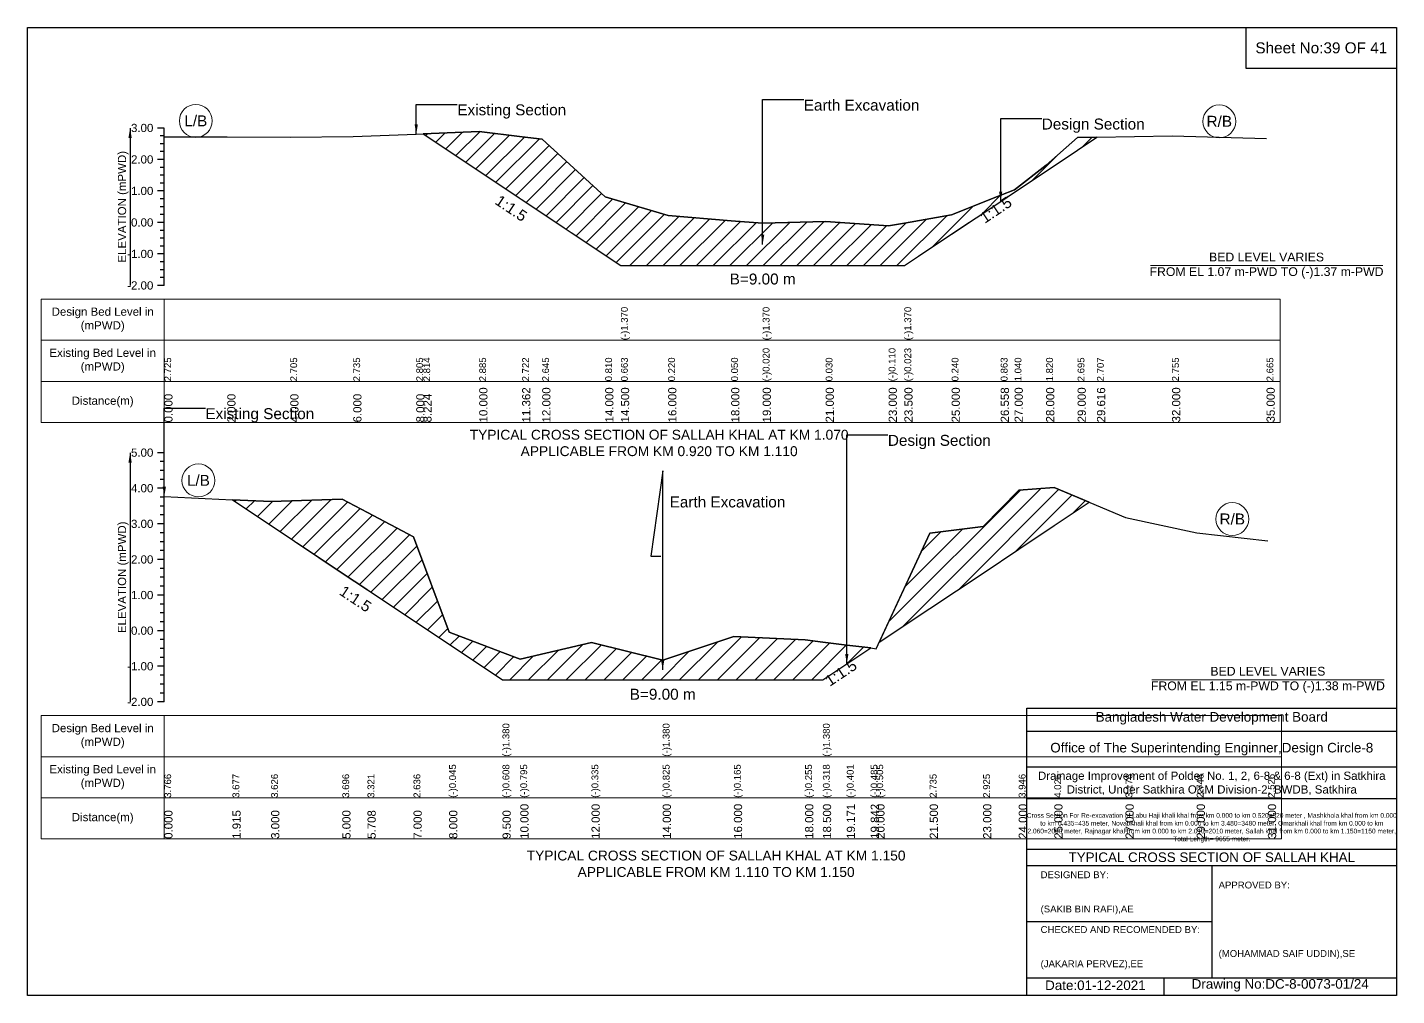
# Model space of a CAD drawing. Header units: inches. Extents: x 93000 to 506000, y -4242 to 0.
# Drawn here: x 480000 to 486000, y -4242 to 0 of the extents above; entities that cross this region are included whole.
import ezdxf

# ---------------------------------------------------------------- set-up
doc = ezdxf.new("R2010")
doc.units = ezdxf.units.IN
doc.header["$LTSCALE"] = 7
doc.header["$MEASUREMENT"] = 0
doc.linetypes.add('DASHED', pattern=[0.75, 0.5, -0.25])
for name, color, linetype, lineweight in [('Cross section Data Border', 7, 'Continuous', 9), ('Cross Section Labels', 7, 'Continuous', 9), ('Design_Bed_Level for Xsection', 7, 'DASHED', 25), ('Existing_Bed_Level for Xsection', 7, 'Continuous', 25), ('Long Section Labels', 7, 'Continuous', 9)]:
    doc.layers.add(name, color=color, linetype=linetype, lineweight=lineweight)
doc.styles.get("Standard").update_dxf_attribs({"font": 'arial.ttf'})
doc.dimstyles.get("Standard").update_dxf_attribs({"dimtxt": 0.18, "dimasz": 0.18, "dimexe": 0.18, "dimexo": 0.0625, "dimgap": 0.09, "dimtad": 0, "dimtih": 1, "dimtoh": 1, "dimdec": 4, "dimzin": 0, "dimdsep": 46, "dimtxsty": 'Standard', "dimcen": 0.09, "dimadec": 0, "dimazin": 0, "dimtfac": 1, "dimtdec": 4, "dimtofl": 0, "dimtmove": 0, "dimatfit": 3, "dimfxl": 1, "dimtolj": 1, "dimtzin": 0, "dimarcsym": 0})

msp = doc.modelspace()

# ---------------------------------------------------------------- hatches: boundary and pattern name
at = {"layer": 'Existing_Bed_Level for Xsection'}
h = msp.add_hatch(dxfattribs=at)
h.set_pattern_fill('ANSI31', color=256, scale=414, style=0)
h.paths.add_polyline_path([(481734.9, -466.5), (481980, -629.9), (482168, -755.2), (482256, -813.9), (482532, -997.9), (482601, -1043.9), (482808, -1043.9), (483084, -1043.9), (483222, -1043.9), (483498, -1043.9), (483774, -1043.9), (483843, -1043.9), (484050, -905.9), (484265, -762.5), (484326, -721.9), (484464, -629.9), (484602, -537.9), (484687, -481.2), (484602, -482.9), (484464, -603.7), (484326, -711.3), (484265, -735.7), (484050, -821.7), (483843, -857.9), (483774, -870), (483498, -850.7), (483222, -857.6), (483084, -847.9), (482808, -824.5), (482601, -763.4), (482532, -743), (482256, -489.8), (482168, -479.2), (481980, -456.7)])
h = msp.add_hatch(dxfattribs=at)
h.set_pattern_fill('ANSI31', color=256, scale=468, style=0)
h.paths.add_polyline_path([(483733.1, -2693.9), (483954, -2546.6), (484188, -2390.6), (484344, -2286.6), (484500, -2182.6), (484653.3, -2080.4), (484500, -2015.2), (484344, -2027.7), (484188, -2187), (483954, -2216.6)])
h = msp.add_hatch(dxfattribs=at)
h.set_pattern_fill('ANSI31', color=256, scale=468, style=0)
h.paths.add_polyline_path([(480898.7, -2069.7), (481068, -2182.6), (481380, -2390.6), (481490.4, -2464.2), (481692, -2598.6), (481848, -2702.6), (482082, -2858.6), (482160, -2858.6), (482472, -2858.6), (482784, -2858.6), (483096, -2858.6), (483408, -2858.6), (483486, -2858.6), (483590.7, -2788.8), (483695.4, -2719), (483590.7, -2705.9), (483486, -2692.8), (483408, -2683.1), (483096, -2669), (482784, -2772), (482472, -2695.6), (482160, -2767.3), (482082, -2738.1), (481848, -2650.3), (481692, -2232.1), (481490.4, -2125.2), (481380, -2066.7), (481068, -2077.6)])

# ---------------------------------------------------------------- linework, layer by layer
for points in [[(480000, 0), (486000, 0), (486000, -4242), (480000, -4242)], [(485340, 0), (486000, 0), (486000, -180), (485340, -180)]]:
    msp.add_lwpolyline(points, close=True)
for points in [[(484380, -4242), (484380, -2982), (486000, -2982)], [(484380, -3084), (486000, -3084)], [(484380, -3240), (486000, -3240)], [(484380, -3378), (486000, -3378)], [(484380, -3600), (486000, -3600)], [(484380, -3672), (486000, -3672)], [(485190, -3672), (485190, -4164)], [(484380, -3918), (485190, -3918)], [(484380, -4164), (486000, -4164)], [(484980, -4164), (484980, -4242)]]:
    msp.add_lwpolyline(points)
at = {"layer": 'Cross section Data Border'}
for points in [[(480060, -1190.8), (485490, -1190.8), (485490, -1730.8), (480060, -1730.8)], [(480060, -3015.3), (485496, -3015.3), (485496, -3555.3), (480060, -3555.3)]]:
    msp.add_lwpolyline(points, close=True, dxfattribs=at)
for points in [[(480600, -1190.8), (480600, -1730.8)], [(480060, -1370.8), (485490, -1370.8)], [(480060, -1550.8), (485490, -1550.8)], [(480600, -3015.3), (480600, -3555.3)], [(480060, -3195.3), (485496, -3195.3)], [(480060, -3375.3), (485496, -3375.3)]]:
    msp.add_lwpolyline(points, dxfattribs=at)
at = {"layer": 'Cross Section Labels'}
for points in [[(484921, -1043.9), (485939, -1043.9)], [(484927, -2858.6), (485945, -2858.6)]]:
    msp.add_lwpolyline(points, dxfattribs=at)
for centre in [(480738, -409.8), (485223, -411.8), (480749.4, -1984.8), (485280, -2154.1)]:
    msp.add_circle(centre, 72, dxfattribs=at)
at = {"layer": 'Design_Bed_Level for Xsection'}
for points in [[(481734.9, -466.5), (482168, -755.2), (482601, -1043.9), (483222, -1043.9), (483843, -1043.9), (484265, -762.5), (484687, -481.2)], [(480898.7, -2069.7), (481490.4, -2464.2), (482082, -2858.6), (482784, -2858.6), (483486, -2858.6), (483590.7, -2788.8), (483695.4, -2719)]]:
    msp.add_lwpolyline(points, dxfattribs=at)
at = {"layer": 'Existing_Bed_Level for Xsection'}
for points in [[(480600, -440.8), (480570, -440.8)], [(480600, -475.3), (480582, -475.3)], [(480600, -1130.8), (480600, -992.8), (480600, -854.8), (480600, -716.8), (480600, -578.8), (480600, -440.8)], [(480600, -478.8), (480876, -478.8), (481152, -481.5), (481428, -477.4), (481704, -467.7), (481734.9, -466.5), (481980, -456.7), (482168, -479.2), (482256, -489.8), (482532, -743), (482601, -763.4), (482601, -763.4), (482808, -824.5), (483084, -847.9), (483222, -857.6), (483222, -857.6), (483498, -850.7), (483774, -870), (483843, -857.9), (483843, -857.9), (484050, -821.7), (484265, -735.7), (484326, -711.3), (484464, -603.7), (484602, -482.9), (484687, -481.2), (485016, -474.6), (485430, -487.1)], [(480600, -509.8), (480582, -509.8)], [(480600, -578.8), (480570, -578.8)], [(480600, -544.3), (480582, -544.3)], [(480600, -613.3), (480582, -613.3)], [(480600, -647.8), (480582, -647.8)], [(480600, -716.8), (480570, -716.8)], [(480600, -682.3), (480582, -682.3)], [(480600, -751.3), (480582, -751.3)], [(480600, -785.8), (480582, -785.8)], [(480600, -820.3), (480582, -820.3)], [(480600, -854.8), (480570, -854.8)], [(480600, -889.3), (480582, -889.3)], [(480600, -923.8), (480582, -923.8)], [(480600, -958.3), (480582, -958.3)], [(480600, -992.8), (480570, -992.8)], [(480600, -1027.3), (480582, -1027.3)], [(480600, -1061.8), (480582, -1061.8)], [(480600, -1130.8), (480570, -1130.8)], [(480600, -1096.3), (480582, -1096.3)], [(480600, -1863.3), (480570, -1863.3)], [(480600, -1902.3), (480582, -1902.3)], [(480600, -2955.3), (480600, -2799.3), (480600, -2643.3), (480600, -2487.3), (480600, -2331.3), (480600, -2175.3), (480600, -2019.3), (480600, -1863.3)], [(480600, -1941.3), (480582, -1941.3)], [(480600, -2019.3), (480570, -2019.3)], [(480600, -1980.3), (480582, -1980.3)], [(480600, -2055.8), (480898.7, -2069.7), (481068, -2077.6), (481380, -2066.7), (481490.4, -2125.2), (481692, -2232.1), (481848, -2650.3), (482082, -2738.1), (482082, -2738.1), (482160, -2767.3), (482472, -2695.6), (482784, -2772), (482784, -2772), (483096, -2669), (483408, -2683.1), (483486, -2692.8), (483486, -2692.8), (483590.7, -2705.9), (483695.4, -2719), (483720, -2722.1), (483954, -2216.6), (484188, -2187), (484344, -2027.7), (484500, -2015.2), (484812, -2147.8), (485124, -2214.9), (485436, -2249.2)], [(480600, -2058.3), (480582, -2058.3)], [(480600, -2097.3), (480582, -2097.3)], [(480600, -2136.3), (480582, -2136.3)], [(480600, -2175.3), (480570, -2175.3)], [(480600, -2214.3), (480582, -2214.3)], [(480600, -2253.3), (480582, -2253.3)], [(480600, -2331.3), (480570, -2331.3)], [(480600, -2292.3), (480582, -2292.3)], [(480600, -2370.3), (480582, -2370.3)], [(480600, -2409.3), (480582, -2409.3)], [(480600, -2448.3), (480582, -2448.3)], [(480600, -2487.3), (480570, -2487.3)], [(480600, -2526.3), (480582, -2526.3)], [(480600, -2565.3), (480582, -2565.3)], [(480600, -2604.3), (480582, -2604.3)], [(480600, -2643.3), (480570, -2643.3)], [(480600, -2682.3), (480582, -2682.3)], [(480600, -2721.3), (480582, -2721.3)], [(480600, -2799.3), (480570, -2799.3)], [(480600, -2760.3), (480582, -2760.3)], [(480600, -2838.3), (480582, -2838.3)], [(480600, -2877.3), (480582, -2877.3)], [(480600, -2916.3), (480582, -2916.3)], [(480600, -2955.3), (480570, -2955.3)]]:
    msp.add_lwpolyline(points, dxfattribs=at)
for points in [[(481734.9, -466.5), (481980, -629.9), (482168, -755.2), (482256, -813.9), (482532, -997.9), (482601, -1043.9), (482601, -1043.9), (482808, -1043.9), (483084, -1043.9), (483222, -1043.9), (483222, -1043.9), (483498, -1043.9), (483774, -1043.9), (483843, -1043.9), (483843, -1043.9), (484050, -905.9), (484265, -762.5), (484326, -721.9), (484464, -629.9), (484602, -537.9), (484687, -481.2), (484687, -481.2), (484687, -481.2), (484602, -482.9), (484464, -603.7), (484326, -711.3), (484265, -735.7), (484050, -821.7), (483843, -857.9), (483843, -857.9), (483774, -870), (483498, -850.7), (483222, -857.6), (483222, -857.6), (483084, -847.9), (482808, -824.5), (482601, -763.4), (482601, -763.4), (482532, -743), (482256, -489.8), (482168, -479.2), (481980, -456.7)], [(483733.1, -2693.9), (483954, -2546.6), (484188, -2390.6), (484344, -2286.6), (484500, -2182.6), (484653.3, -2080.4), (484500, -2015.2), (484344, -2027.7), (484188, -2187), (483954, -2216.6)], [(480898.7, -2069.7), (480898.7, -2069.7), (481068, -2182.6), (481380, -2390.6), (481490.4, -2464.2), (481692, -2598.6), (481848, -2702.6), (482082, -2858.6), (482082, -2858.6), (482160, -2858.6), (482472, -2858.6), (482784, -2858.6), (482784, -2858.6), (483096, -2858.6), (483408, -2858.6), (483486, -2858.6), (483486, -2858.6), (483590.7, -2788.8), (483695.4, -2719), (483695.4, -2719), (483695.4, -2719), (483590.7, -2705.9), (483486, -2692.8), (483486, -2692.8), (483408, -2683.1), (483096, -2669), (482784, -2772), (482784, -2772), (482472, -2695.6), (482160, -2767.3), (482082, -2738.1), (482082, -2738.1), (481848, -2650.3), (481692, -2232.1), (481490.4, -2125.2), (481380, -2066.7), (481068, -2077.6), (480898.7, -2069.7)]]:
    msp.add_lwpolyline(points, close=True, dxfattribs=at)

# ---------------------------------------------------------------- texts
at = {"attachment_point": 5}
for s, insert, char_height in [('Sheet No:39 OF 41', (485670, -90), 48), ('Bangladesh Water Development Board', (485190, -3027), 42), ('Office of The Superintending Enginner,Design Circle-8', (485190, -3162), 42)]:
    msp.add_mtext(s, dxfattribs=dict(at, insert=insert, char_height=char_height))
for s, insert, char_height, width, attachment_point in [('Drainage Improvement of Polder No. 1, 2, 6-8 & 6-8 (Ext) in Satkhira District, Under Satkhira O&M Division-2, BWDB, Satkhira', (485190, -3312), 36, 1680, 5), ('Cross Section For Re-excavation of Labu Haji khali khal from km 0.000 to km 0.520=520 meter , Mashkhola khal from km 0.000 to km 0.435=435 meter, Novabkhali khal from km 0.000 to km 3.480=3480 meter, Omarkhali khal from km 0.000 to km 2.060=2060 meter, Rajnagar khal from km 0.000 to km 2.010=2010 meter, Sallah khal from km 0.000 to km 1.150=1150 meter, Total Length= 9655 meter. ', (485190, -3507), 20.5611, 1620, 5), ('TYPICAL CROSS SECTION OF SALLAH KHAL', (485190, -3636), 42, 1680, 5), ('DESIGNED BY:^J^J^J(SAKIB BIN RAFI),AE', (484440, -3792), 30, 840, 4), ('APPROVED BY:^J^J^J^J^J^J(MOHAMMAD SAIF UDDIN),SE', (485220, -3912), 30, 840, 4), ('CHECKED AND RECOMENDED BY:^J^J^J(JAKARIA PERVEZ),EE', (484440, -4032), 30, 840, 4), ('Date:01-12-2021', (484680, -4197), 42, 840, 5), ('Drawing No:DC-8-0073-01/24', (485490, -4197), 42, 1320, 5)]:
    msp.add_mtext(s, dxfattribs=dict(insert=insert, char_height=char_height, width=width, attachment_point=attachment_point))
at = {"layer": 'Cross section Data Border', "char_height": 36, "width": 480, "attachment_point": 5}
for s, insert in [('Design Bed Level in (mPWD)', (480330, -1280.8)), ('Existing Bed Level in (mPWD)', (480330, -1460.8)), ('Distance(m)', (480330, -1640.8)), ('Design Bed Level in (mPWD)', (480330, -3105.3)), ('Existing Bed Level in (mPWD)', (480330, -3285.3)), ('Distance(m)', (480330, -3465.3))]:
    msp.add_mtext(s, dxfattribs=dict(at, insert=insert))
at = {"layer": 'Cross Section Labels'}
for s, insert, char_height, attachment_point in [('Existing Section', (481884, -337.3), 48, 1), ('Earth Excavation', (483402, -316.6), 48, 1), ('L/B', (480738, -409.8), 48, 5), ('Design Section', (484445, -399.4), 48, 1), ('R/B', (485223, -411.8), 48, 5), ('BED LEVEL VARIES ^JFROM EL 1.07 m-PWD TO (-)1.37 m-PWD', (485430, -1043.9), 38.4, 5), ('B=9.00 m', (483222, -1078.4), 48, 2), ('Existing Section', (480780, -1668.3), 48, 1), ('TYPICAL CROSS SECTION OF SALLAH KHAL AT KM 1.070^JAPPLICABLE FROM KM 0.920 TO KM 1.110', (482768.4, -1821), 43.2, 5), ('Design Section', (483770.7, -1785.3), 48, 1), ('L/B', (480749.4, -1984.8), 48, 5), ('Earth Excavation', (482814.4, -2055.2), 48, 1), ('R/B', (485280, -2154.1), 48, 5), ('BED LEVEL VARIES ^JFROM EL 1.15 m-PWD TO (-)1.38 m-PWD', (485436, -2858.6), 38.4, 5), ('B=9.00 m', (482784, -2897.6), 48, 2), ('TYPICAL CROSS SECTION OF SALLAH KHAL AT KM 1.150^JAPPLICABLE FROM KM 1.110 TO KM 1.150', (483018, -3664.7), 43.2, 5)]:
    msp.add_mtext(s, dxfattribs=dict(at, insert=insert, char_height=char_height, attachment_point=attachment_point))
at = {"layer": 'Cross Section Labels', "char_height": 48, "attachment_point": 2}
for insert, rotation in [((482133.5, -772.4), 326.30993), ((484230.5, -779.8), 33.69007), ((481451.4, -2483.7), 326.30993), ((483551.7, -2808.3), 33.69007)]:
    msp.add_mtext('1:1.5', dxfattribs=dict(at, insert=insert, rotation=rotation))
at = {"layer": 'Existing_Bed_Level for Xsection', "char_height": 36, "attachment_point": 6}
for s, insert in [('3.00', (480552, -440.8)), ('2.00', (480552, -578.8)), ('1.00', (480552, -716.8)), ('0.00', (480552, -854.8)), ('-1.00', (480552, -992.8)), ('-2.00', (480552, -1130.8)), ('5.00', (480552, -1863.3)), ('4.00', (480552, -2019.3)), ('3.00', (480552, -2175.3)), ('2.00', (480552, -2331.3)), ('1.00', (480552, -2487.3)), ('0.00', (480552, -2643.3)), ('-1.00', (480552, -2799.3)), ('-2.00', (480552, -2955.3))]:
    msp.add_mtext(s, dxfattribs=dict(at, insert=insert))
at = {"layer": 'Existing_Bed_Level for Xsection', "char_height": 36, "attachment_point": 5, "rotation": 90}
for insert in [(480420, -785.8), (480420, -2409.3)]:
    msp.add_mtext('ELEVATION (mPWD)', dxfattribs=dict(at, insert=insert))
at = {"layer": 'Long Section Labels', "attachment_point": 1, "rotation": 90}
for s, insert, char_height in [('(-)1.370', (482601, -1370.8), 30), ('(-)1.370', (483222, -1370.8), 30), ('(-)1.370', (483843, -1370.8), 30), ('(-)0.020', (483222, -1550.8), 30), ('(-)0.020', (483222, -1550.8), 30), ('(-)0.020', (483222, -1550.8), 30), ('(-)0.110', (483774, -1550.8), 30), ('(-)0.023', (483843, -1550.8), 30), ('(-)0.023', (483843, -1550.8), 30), ('(-)0.023', (483843, -1550.8), 30), ('2.725', (480600, -1550.8), 30), ('2.725', (480600, -1550.8), 30), ('2.705', (481152, -1550.8), 30), ('2.735', (481428, -1550.8), 30), ('2.805', (481704, -1550.8), 30), ('2.814', (481734.9, -1550.8), 30), ('2.885', (481980, -1550.8), 30), ('2.722', (482168, -1550.8), 30), ('2.645', (482256, -1550.8), 30), ('0.810', (482532, -1550.8), 30), ('0.663', (482601, -1550.8), 30), ('0.663', (482601, -1550.8), 30), ('0.663', (482601, -1550.8), 30), ('0.220', (482808, -1550.8), 30), ('0.050', (483084, -1550.8), 30), ('0.030', (483498, -1550.8), 30), ('0.240', (484050, -1550.8), 30), ('0.863', (484265, -1550.8), 30), ('1.040', (484326, -1550.8), 30), ('1.820', (484464, -1550.8), 30), ('2.695', (484602, -1550.8), 30), ('2.707', (484687, -1550.8), 30), ('2.755', (485016, -1550.8), 30), ('2.665', (485430, -1550.8), 30), ('0.000', (480600, -1730.8), 36), ('2.000', (480876, -1730.8), 36), ('4.000', (481152, -1730.8), 36), ('6.000', (481428, -1730.8), 36), ('8.000', (481704, -1730.8), 36), ('8.224', (481734.9, -1730.8), 36), ('10.000', (481980, -1730.8), 36), ('11.362', (482168, -1730.8), 36), ('12.000', (482256, -1730.8), 36), ('14.000', (482532, -1730.8), 36), ('14.500', (482601, -1730.8), 36), ('14.500', (482601, -1730.8), 36), ('14.500', (482601, -1730.8), 36), ('16.000', (482808, -1730.8), 36), ('18.000', (483084, -1730.8), 36), ('19.000', (483222, -1730.8), 36), ('19.000', (483222, -1730.8), 36), ('19.000', (483222, -1730.8), 36), ('21.000', (483498, -1730.8), 36), ('23.000', (483774, -1730.8), 36), ('23.500', (483843, -1730.8), 36), ('23.500', (483843, -1730.8), 36), ('23.500', (483843, -1730.8), 36), ('25.000', (484050, -1730.8), 36), ('26.558', (484265, -1730.8), 36), ('27.000', (484326, -1730.8), 36), ('28.000', (484464, -1730.8), 36), ('29.000', (484602, -1730.8), 36), ('29.616', (484687, -1730.8), 36), ('32.000', (485016, -1730.8), 36), ('35.000', (485430, -1730.8), 36), ('(-)1.380', (482082, -3195.3), 30), ('(-)1.380', (482784, -3195.3), 30), ('(-)1.380', (483486, -3195.3), 30), ('(-)0.045', (481848, -3375.3), 30), ('(-)0.608', (482082, -3375.3), 30), ('(-)0.608', (482082, -3375.3), 30), ('(-)0.608', (482082, -3375.3), 30), ('(-)0.795', (482160, -3375.3), 30), ('(-)0.335', (482472, -3375.3), 30), ('(-)0.825', (482784, -3375.3), 30), ('(-)0.825', (482784, -3375.3), 30), ('(-)0.825', (482784, -3375.3), 30), ('(-)0.165', (483096, -3375.3), 30), ('(-)0.255', (483408, -3375.3), 30), ('(-)0.318', (483486, -3375.3), 30), ('(-)0.318', (483486, -3375.3), 30), ('(-)0.318', (483486, -3375.3), 30), ('(-)0.401', (483590.7, -3375.3), 30), ('(-)0.485', (483695.4, -3375.3), 30), ('(-)0.505', (483720, -3375.3), 30), ('3.766', (480600, -3375.3), 30), ('3.677', (480898.7, -3375.3), 30), ('3.626', (481068, -3375.3), 30), ('3.696', (481380, -3375.3), 30), ('3.321', (481490.4, -3375.3), 30), ('2.636', (481692, -3375.3), 30), ('2.735', (483954, -3375.3), 30), ('2.925', (484188, -3375.3), 30), ('3.946', (484344, -3375.3), 30), ('4.026', (484500, -3375.3), 30), ('3.176', (484812, -3375.3), 30), ('2.746', (485124, -3375.3), 30), ('2.526', (485436, -3375.3), 30), ('10.000', (482160, -3555.3), 36), ('12.000', (482472, -3555.3), 36), ('14.000', (482784, -3555.3), 36), ('14.000', (482784, -3555.3), 36), ('14.000', (482784, -3555.3), 36), ('16.000', (483096, -3555.3), 36), ('18.000', (483408, -3555.3), 36), ('18.500', (483486, -3555.3), 36), ('18.500', (483486, -3555.3), 36), ('18.500', (483486, -3555.3), 36), ('19.171', (483590.7, -3555.3), 36), ('19.842', (483695.4, -3555.3), 36), ('20.000', (483720, -3555.3), 36), ('21.500', (483954, -3555.3), 36), ('23.000', (484188, -3555.3), 36), ('24.000', (484344, -3555.3), 36), ('25.000', (484500, -3555.3), 36), ('27.000', (484812, -3555.3), 36), ('29.000', (485124, -3555.3), 36), ('31.000', (485436, -3555.3), 36), ('0.000', (480600, -3555.3), 36), ('1.915', (480898.7, -3555.3), 36), ('3.000', (481068, -3555.3), 36), ('5.000', (481380, -3555.3), 36), ('5.708', (481490.4, -3555.3), 36), ('7.000', (481692, -3555.3), 36), ('8.000', (481848, -3555.3), 36), ('9.500', (482082, -3555.3), 36), ('9.500', (482082, -3555.3), 36), ('9.500', (482082, -3555.3), 36)]:
    msp.add_mtext(s, dxfattribs=dict(at, insert=insert, char_height=char_height))

# ---------------------------------------------------------------- leaders
at = {"layer": 'Cross Section Labels', "annotation_type": 0, "has_hookline": 1, "hookline_direction": 0}
for points, text_width in [([(481704, -467.7), (481704, -337.3), (481883.9, -337.3)], 467.2), ([(483222, -950.7), (483222, -316.6), (483401.9, -316.6)], 497), ([(484265, -762.5), (484265, -399.4), (484444.9, -399.4)], 441.2), ([(480600, -2055.8), (480600, -1668.3), (480779.9, -1668.3)], 467.2), ([(483590.7, -2788.8), (483590.7, -1785.3), (483770.6, -1785.3)], 441.2), ([(482784, -2815.3), (482784, -1942.5), (482732.6, -2316.2), (482775.8, -2316.2)], 497)]:
    msp.add_leader(points, dimstyle='Standard', override={"dimasz": 43.2}, dxfattribs=dict(at, text_width=text_width))
at = {"layer": 'Existing_Bed_Level for Xsection'}
for points in [[(480450, -440.8), (480450, -1130.8)], [(480450, -1863.3), (480450, -2955.3)]]:
    msp.add_leader(points, dimstyle='Standard', override={"dimasz": 43.2}, dxfattribs=at)

doc.saveas('drawing.dxf')
